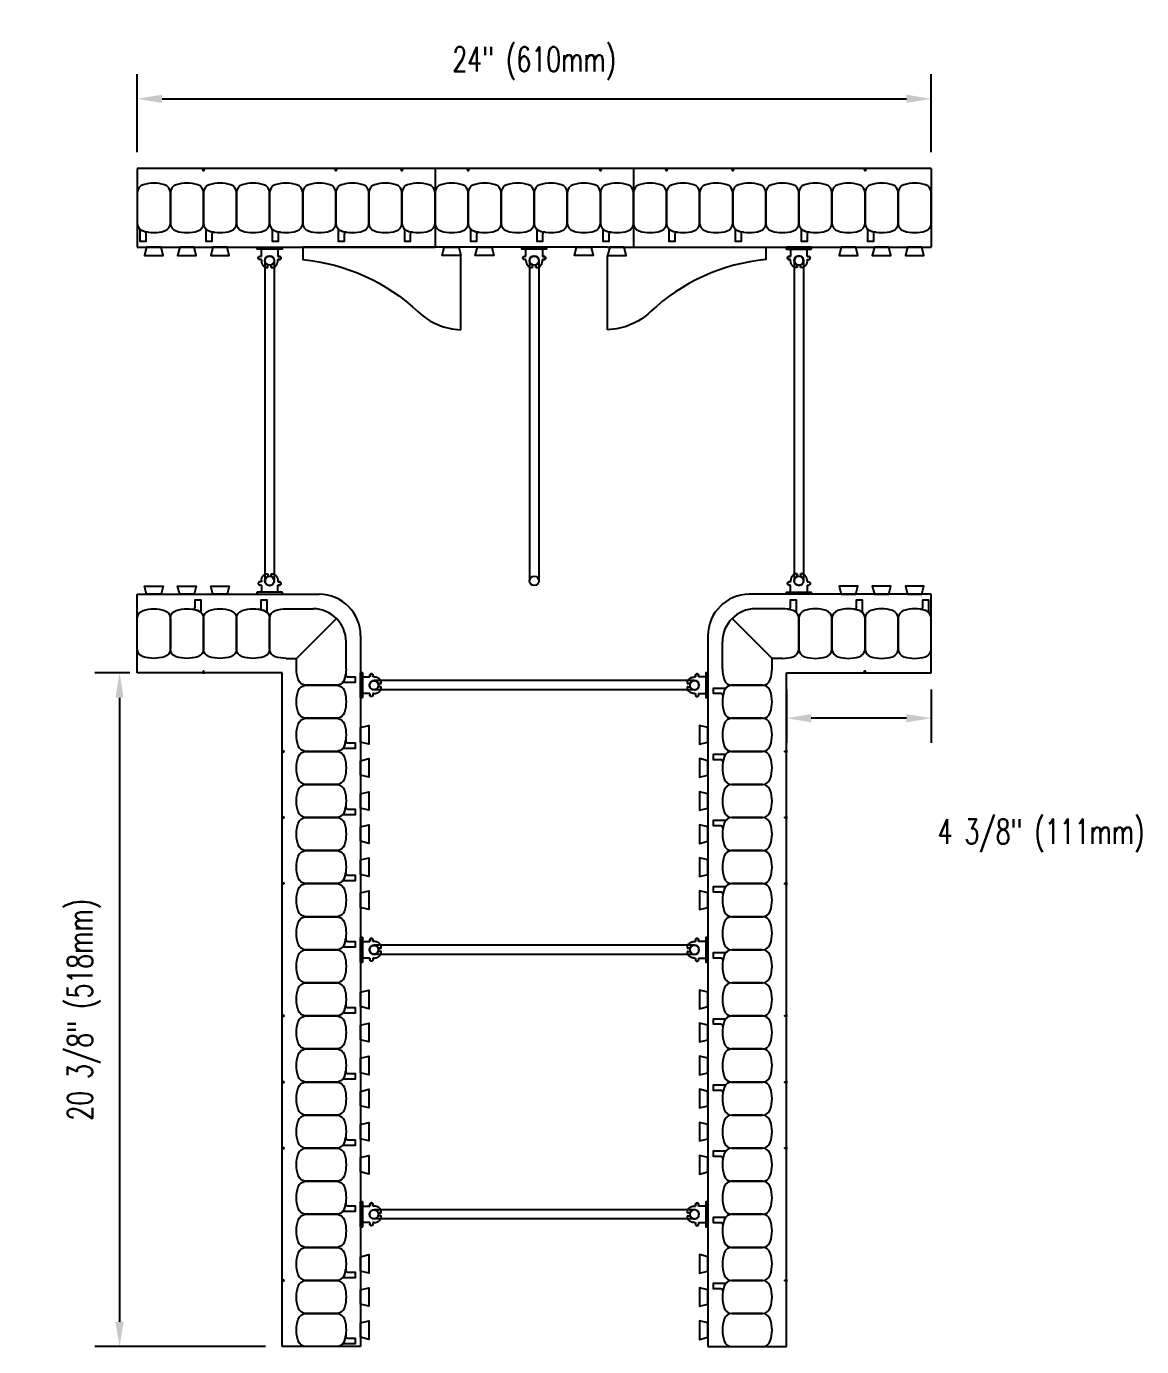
# Model space of a CAD drawing. Header units: inches. Extents: x 342.7 to 398.7, y 131.4 to 196.
# Drawn here: x 355.31 to 389.02, y 131.37 to 171.3 of the extents above; entities that cross this region are included whole.
import ezdxf

# ---------------------------------------------------------------- set-up
doc = ezdxf.new("R2010")
doc.units = ezdxf.units.IN
doc.header["$MEASUREMENT"] = 0
for name, color, linetype in [('line25', 2, 'Continuous'), ('LINE50', 5, 'Continuous'), ('LINE9', 9, 'Continuous'), ('TEXT', 4, 'Continuous')]:
    doc.layers.add(name, color=color, linetype=linetype)
doc.styles.add('DIM', font='romans.shx', dxfattribs={"width": 0.7})
doc.dimstyles.new('ext_8', dxfattribs={"dimscale": 8, "dimtxt": 0.09375, "dimasz": 0.09375, "dimexe": 0.09375, "dimexo": 0.0625, "dimgap": 0.0625, "dimtad": 1, "dimdec": 3, "dimzin": 3, "dimdsep": 46, "dimlunit": 4, "dimtxsty": 'DIM', "dimcen": 0.09, "dimdle": 0.09375, "dimclrt": 4, "dimadec": 0, "dimazin": 0, "dimtfac": 1, "dimtdec": 3, "dimtmove": 2, "dimatfit": 3, "dimfxl": 0, "dimfrac": 2, "dimtolj": 1, "dimtzin": 0, "dimarcsym": 0})

# ---------------------------------------------------------------- blocks, each defined once
blk = doc.blocks.new('*D29')
at = {"layer": 'Defpoints', "color": 0}
for p in [(382.658, 169.106), (358.658, 166.995), (382.658, 166.995)]:
    blk.add_point(p, dxfattribs=at)
at = {"layer": 'TEXT', "color": 0, "lineweight": -2}
for p, q in [((358.658, 167.495), (358.658, 169.856)), ((382.658, 167.495), (382.658, 169.856)), ((359.408, 169.106), (381.908, 169.106))]:
    blk.add_line(p, q, dxfattribs=at)
at = {"layer": 'TEXT', "color": 0}
for points in [[(359.408, 169.231), (359.408, 168.981), (358.658, 169.106)], [(381.908, 169.231), (381.908, 168.981), (382.658, 169.106)]]:
    blk.add_solid(points, dxfattribs=at)
at = {"layer": 'TEXT', "color": 4, "insert": (370.658, 170.177), "char_height": 0.75, "attachment_point": 5, "style": 'DIM'}
blk.add_mtext('\\A1;24" (610mm)', dxfattribs=at)
blk = doc.blocks.new('*D30')
at = {"layer": 'Defpoints', "color": 0}
for p in [(358.933, 151.745), (358.122, 131.37), (363.033, 131.37)]:
    blk.add_point(p, dxfattribs=at)
at = {"layer": 'TEXT', "color": 0, "lineweight": -2}
for p, q in [((358.433, 151.745), (357.372, 151.745)), ((358.122, 150.995), (358.122, 132.12)), ((362.533, 131.37), (357.372, 131.37))]:
    blk.add_line(p, q, dxfattribs=at)
at = {"layer": 'TEXT', "color": 0}
for points in [[(357.997, 150.995), (358.247, 150.995), (358.122, 151.745)], [(357.997, 132.12), (358.247, 132.12), (358.122, 131.37)]]:
    blk.add_solid(points, dxfattribs=at)
at = {"layer": 'TEXT', "color": 4, "insert": (357.051, 141.558), "char_height": 0.75, "attachment_point": 5, "rotation": 90, "style": 'DIM'}
blk.add_mtext('\\A1;20 3/8" (518mm)', dxfattribs=at)
blk = doc.blocks.new('*D31')
at = {"layer": 'Defpoints', "color": 0}
for p in [(378.283, 151.745), (382.658, 151.745), (378.283, 150.375)]:
    blk.add_point(p, dxfattribs=at)
at = {"layer": 'TEXT', "color": 0, "lineweight": -2}
for p, q in [((378.283, 151.245), (378.283, 149.625)), ((382.658, 151.245), (382.658, 149.625)), ((381.908, 150.375), (379.033, 150.375))]:
    blk.add_line(p, q, dxfattribs=at)
at = {"layer": 'TEXT', "color": 0}
for points in [[(379.033, 150.5), (379.033, 150.25), (378.283, 150.375)], [(381.908, 150.5), (381.908, 150.25), (382.658, 150.375)]]:
    blk.add_solid(points, dxfattribs=at)
at = {"layer": 'TEXT', "color": 4, "insert": (385.98, 146.821), "char_height": 0.75, "attachment_point": 5, "style": 'DIM'}
blk.add_mtext('\\A1;4 3/8" (111mm)', dxfattribs=at)
blk = doc.blocks.new('Connector')
blk.add_point((0.271, 0))
at = {"layer": 'LINE9'}
for p, q in [((0, 0.375), (0, -0.375)), ((0.062, -0.375), (0.062, 0.375)), ((0.281, 0.25), (0.062, 0.25))]:
    blk.add_line(p, q, dxfattribs=at)
for points, weights in [([(0.007, 0.375), (0.004, 0.375), (0, 0.375)], [1, 0.972587069138, 0.950305488115]), ([(0.327, 0.343), (0.308, 0.343), (0.281, 0.317), (0.281, 0.297)], [1, 0.85355339, 0.85355339, 1]), ([(0.328, 0.343), (0.327, 0.343), (0.327, 0.343)], [1, 0.70710678, 1]), ([(0.375, 0.297), (0.375, 0.317), (0.348, 0.343), (0.329, 0.343)], [1, 0.85355339, 0.85355339, 1]), ([(0.406, 0.25), (0.546, 0.25), (0.619, 0.131)], [0.958404415409, 0.794674173519, 0.864651571113]), ([(0.619, 0.052), (0.612, 0.049), (0.604, 0.049)], [0.83615024178, 0.892081430621, 1]), ([(0, -0.375), (0.004, -0.375), (0.007, -0.375)], [0.950305488115, 0.972587069138, 1]), ([(0.281, -0.297), (0.281, -0.317), (0.308, -0.343), (0.327, -0.343)], [1, 0.85355339, 0.85355339, 1]), ([(0.327, -0.343), (0.281, -0.343), (0.281, -0.297)], [1, 0.70710678, 1]), ([(0.329, -0.343), (0.348, -0.343), (0.375, -0.317), (0.375, -0.297)], [1, 0.85355339, 0.85355339, 1]), ([(0.375, -0.297), (0.375, -0.343), (0.329, -0.343)], [1, 0.70710678, 1]), ([(0.619, -0.131), (0.546, -0.25), (0.406, -0.25)], [0.864651574428, 0.794674169686, 0.958404415195]), ([(0.604, -0.049), (0.612, -0.049), (0.619, -0.052)], [1, 0.89208144177, 0.836150253337])]:
    blk.add_rational_spline(points, weights, degree=2, dxfattribs=at)
for points, degree in [([(0, 0.375), (0.002, 0.375), (0.005, 0.375), (0.007, 0.375)], 3), ([(0.007, 0.375), (0.021, 0.375), (0.051, 0.375), (0.062, 0.375), (0.062, 0.375)], 3), ([(0.281, 0.25), (0.281, 0.297)], 1), ([(0.327, 0.343), (0.327, 0.343), (0.328, 0.343), (0.328, 0.343)], 3), ([(0.328, 0.343), (0.329, 0.343), (0.329, 0.343), (0.329, 0.343)], 3), ([(0.375, 0.25), (0.375, 0.297)], 1), ([(0.406, 0.25), (0.375, 0.25)], 1), ([(0.406, 0.25), (0.406, 0.25)], 1), ([(0.406, 0.25), (0.406, 0.25)], 1), ([(0.406, 0.25), (0.406, 0.25)], 1), ([(0.406, 0.25), (0.406, 0.25)], 1), ([(0.406, 0.25), (0.406, 0.25)], 1), ([(0.406, 0.25), (0.406, 0.25)], 1), ([(0.406, 0.25), (0.406, 0.25)], 1), ([(0.406, 0.25), (0.406, 0.25)], 1), ([(0.406, 0.25), (0.406, 0.25)], 1), ([(0.406, 0.25), (0.406, 0.25)], 1), ([(0.406, 0.25), (0.406, 0.25)], 1), ([(0.406, 0.25), (0.406, 0.25)], 1), ([(0.406, 0.25), (0.406, 0.25)], 1), ([(0.406, 0.25), (0.406, 0.25)], 1), ([(0.406, 0.25), (0.406, 0.25)], 1), ([(0.406, 0.25), (0.406, 0.25)], 1), ([(0.406, 0.25), (0.406, 0.25)], 1), ([(0.406, 0.25), (0.406, 0.25)], 1), ([(0.406, 0.25), (0.406, 0.25)], 1), ([(0.406, 0.25), (0.406, 0.25)], 1), ([(0.406, 0.25), (0.406, 0.25)], 1), ([(0.406, 0.25), (0.406, 0.25)], 1), ([(0.406, 0.25), (0.406, 0.25)], 1), ([(0.406, 0.25), (0.406, 0.25)], 1), ([(0.604, 0.049), (0.532, 0.049)], 1), ([(0.532, 0.049), (0.532, 0.049)], 1), ([(0.532, 0.049), (0.532, 0.049)], 1), ([(0.532, 0.049), (0.532, 0.049)], 1), ([(0.532, 0.049), (0.532, 0.049)], 1), ([(0.532, 0.049), (0.532, 0.049)], 1), ([(0.532, 0.049), (0.532, 0.049)], 1), ([(0.532, 0.049), (0.532, 0.049)], 1), ([(0.532, 0.049), (0.532, 0.049)], 1), ([(0.532, 0.049), (0.532, 0.049)], 1), ([(0.532, 0.049), (0.532, 0.049)], 1), ([(0.604, 0.049), (0.609, 0.049), (0.614, 0.05), (0.619, 0.052)], 3), ([(0.604, 0.049), (0.604, 0.049)], 1), ([(0.604, 0.049), (0.604, 0.049)], 1), ([(0.604, 0.049), (0.604, 0.049)], 1), ([(0.604, 0.049), (0.604, 0.049)], 1), ([(0.619, 0.131), (0.619, 0.052)], 1), ([(0.619, 0.131), (0.619, 0.131)], 1), ([(0.619, 0.131), (0.619, 0.131)], 1), ([(0.619, 0.131), (0.619, 0.131)], 1), ([(0.619, 0.131), (0.619, 0.131)], 1), ([(0.007, -0.375), (0.005, -0.375), (0.002, -0.375), (0, -0.375)], 3), ([(0.062, -0.375), (0.062, -0.375), (0.051, -0.375), (0.021, -0.375), (0.007, -0.375)], 3), ([(0.062, -0.25), (0.281, -0.25)], 1), ([(0.281, -0.297), (0.281, -0.25)], 1), ([(0.281, -0.25), (0.281, -0.297)], 1), ([(0.328, -0.343), (0.328, -0.343), (0.327, -0.343), (0.327, -0.343)], 3), ([(0.329, -0.343), (0.329, -0.343), (0.329, -0.343), (0.328, -0.343)], 3), ([(0.375, -0.25), (0.375, -0.297)], 1), ([(0.375, -0.297), (0.375, -0.25)], 1), ([(0.406, -0.25), (0.375, -0.25)], 1), ([(0.406, -0.25), (0.406, -0.25)], 1), ([(0.406, -0.25), (0.406, -0.25)], 1), ([(0.406, -0.25), (0.406, -0.25)], 1), ([(0.406, -0.25), (0.406, -0.25)], 1), ([(0.406, -0.25), (0.406, -0.25)], 1), ([(0.406, -0.25), (0.406, -0.25)], 1), ([(0.406, -0.25), (0.406, -0.25)], 1), ([(0.406, -0.25), (0.406, -0.25)], 1), ([(0.406, -0.25), (0.406, -0.25)], 1), ([(0.406, -0.25), (0.406, -0.25)], 1), ([(0.406, -0.25), (0.406, -0.25)], 1), ([(0.532, -0.049), (0.604, -0.049)], 1), ([(0.604, -0.049), (0.58, -0.049), (0.556, -0.049), (0.532, -0.049)], 3), ([(0.532, -0.049), (0.532, -0.049)], 1), ([(0.532, -0.049), (0.532, -0.049)], 1), ([(0.532, -0.049), (0.532, -0.049)], 1), ([(0.532, -0.049), (0.532, -0.049)], 1), ([(0.619, -0.052), (0.614, -0.05), (0.609, -0.049), (0.604, -0.049)], 3), ([(0.604, -0.049), (0.604, -0.049)], 1), ([(0.604, -0.049), (0.604, -0.049)], 1), ([(0.604, -0.049), (0.604, -0.049)], 1), ([(0.604, -0.049), (0.604, -0.049)], 1), ([(0.604, -0.049), (0.604, -0.049)], 1), ([(0.604, -0.049), (0.604, -0.049)], 1), ([(0.604, -0.049), (0.604, -0.049)], 1), ([(0.604, -0.049), (0.604, -0.049)], 1), ([(0.619, -0.052), (0.619, -0.131)], 1), ([(0.619, -0.131), (0.619, -0.131)], 1), ([(0.619, -0.131), (0.619, -0.131)], 1), ([(0.619, -0.131), (0.619, -0.131)], 1), ([(0.619, -0.131), (0.619, -0.131)], 1)]:
    blk.add_open_spline(points, degree=degree, dxfattribs=at)
for points, weights, knots in [([(0.062, 0.375), (0.062, 0.375), (0.046, 0.375), (0.03, 0.375), (0.007, 0.375)], [0.868718858569, 0.861102746415, 1, 0.861102734288, 0.868718859898], [0, 0, 0, 0.5, 0.5, 1, 1, 1]), ([(0.532, 0.049), (0.472, 0.203), (0.333, 0.113), (0.157, 0), (0.333, -0.113), (0.472, -0.203), (0.532, -0.049)], [0.899508922286, 0.599718215298, 1, 0.54226024, 1, 0.599718224335, 0.899508908749], [0, 0, 0, 0.318112, 0.318112, 0.681888, 0.681888, 1, 1, 1]), ([(0.007, -0.375), (0.03, -0.375), (0.046, -0.375), (0.062, -0.375), (0.062, -0.375)], [0.868718859319, 0.861102739573, 1, 0.861102742958, 0.868718858948], [0, 0, 0, 0.5, 0.5, 1, 1, 1])]:
    blk.add_rational_spline(points, weights, degree=2, knots=knots, dxfattribs=at)
blk = doc.blocks.new('WEB_CENTRE_TOP_10')
for p, q in [((-0.141, 9.688), (-0.141, 0)), ((0.141, 9.688), (0.141, 0))]:
    blk.add_line(p, q)
for centre in [(0, 9.688), (0, 0)]:
    blk.add_circle(centre, 0.141)

msp = doc.modelspace()

# ---------------------------------------------------------------- linework, layer by layer
at = {"layer": 'line25'}
for p, q in [((358.6581, 164.6202), (367.6581, 164.6202)), ((372.8769, 164.6202), (368.4392, 164.6202)), ((373.6581, 164.6202), (382.6581, 164.6202)), ((368.4392, 162.1218), (368.4392, 164.3702)), ((372.8769, 162.1218), (372.8769, 164.3702)), ((358.6581, 154.1202), (364.1581, 154.1202)), ((382.6581, 154.1202), (377.1581, 154.1202)), ((365.4081, 152.8702), (365.4081, 131.3702)), ((375.9081, 152.8702), (375.9081, 131.3702))]:
    msp.add_line(p, q, dxfattribs=at)
for points in [[(358.9392, 164.6202), (358.8769, 164.3702), (359.4392, 164.3702), (359.3769, 164.6202)], [(359.9392, 164.6202), (359.8769, 164.3702), (360.4392, 164.3702), (360.3769, 164.6202)], [(360.9392, 164.6202), (360.8769, 164.3702), (361.4392, 164.3702), (361.3769, 164.6202)], [(368.3769, 164.6202), (368.4392, 164.3702), (367.8769, 164.3702), (367.9392, 164.6202)], [(369.3769, 164.6202), (369.4392, 164.3702), (368.8769, 164.3702), (368.9392, 164.6202)], [(372.3769, 164.6202), (372.4392, 164.3702), (371.8769, 164.3702), (371.9392, 164.6202)], [(372.9392, 164.6202), (372.8769, 164.3702), (373.4392, 164.3702), (373.3769, 164.6202)], [(379.9392, 164.6202), (379.8769, 164.3702), (380.4392, 164.3702), (380.3769, 164.6202)], [(380.9392, 164.6202), (380.8769, 164.3702), (381.4392, 164.3702), (381.3769, 164.6202)], [(381.9392, 164.6202), (381.8769, 164.3702), (382.4392, 164.3702), (382.3769, 164.6202)], [(358.9392, 154.1202), (358.8769, 154.3702), (359.4392, 154.3702), (359.3769, 154.1202)], [(359.9392, 154.1202), (359.8769, 154.3702), (360.4392, 154.3702), (360.3769, 154.1202)], [(360.9392, 154.1202), (360.8769, 154.3702), (361.4392, 154.3702), (361.3769, 154.1202)], [(380.3769, 154.1202), (380.4392, 154.3702), (379.8769, 154.3702), (379.9392, 154.1202)], [(381.3769, 154.1202), (381.4392, 154.3702), (380.8769, 154.3702), (380.9392, 154.1202)], [(382.3769, 154.1202), (382.4392, 154.3702), (381.8769, 154.3702), (381.9392, 154.1202)], [(365.4081, 150.089), (365.6581, 150.1514), (365.6581, 149.589), (365.4081, 149.6514)], [(375.9081, 150.089), (375.6581, 150.1514), (375.6581, 149.589), (375.9081, 149.6514)], [(365.4081, 149.089), (365.6581, 149.1514), (365.6581, 148.589), (365.4081, 148.6514)], [(375.9081, 149.089), (375.6581, 149.1514), (375.6581, 148.589), (375.9081, 148.6514)], [(365.4081, 148.089), (365.6581, 148.1514), (365.6581, 147.589), (365.4081, 147.6514)], [(375.9081, 148.089), (375.6581, 148.1514), (375.6581, 147.589), (375.9081, 147.6514)], [(365.4081, 147.089), (365.6581, 147.1514), (365.6581, 146.589), (365.4081, 146.6514)], [(375.9081, 147.089), (375.6581, 147.1514), (375.6581, 146.589), (375.9081, 146.6514)], [(365.4081, 146.089), (365.6581, 146.1514), (365.6581, 145.589), (365.4081, 145.6514)], [(375.9081, 146.089), (375.6581, 146.1514), (375.6581, 145.589), (375.9081, 145.6514)], [(365.4081, 145.089), (365.6581, 145.1514), (365.6581, 144.589), (365.4081, 144.6514)], [(375.9081, 145.089), (375.6581, 145.1514), (375.6581, 144.589), (375.9081, 144.6514)], [(365.4081, 142.089), (365.6581, 142.1514), (365.6581, 141.589), (365.4081, 141.6514)], [(375.9081, 142.089), (375.6581, 142.1514), (375.6581, 141.589), (375.9081, 141.6514)], [(365.4081, 141.089), (365.6581, 141.1514), (365.6581, 140.589), (365.4081, 140.6514)], [(375.9081, 141.089), (375.6581, 141.1514), (375.6581, 140.589), (375.9081, 140.6514)], [(365.4081, 140.089), (365.6581, 140.1514), (365.6581, 139.589), (365.4081, 139.6514)], [(375.9081, 140.089), (375.6581, 140.1514), (375.6581, 139.589), (375.9081, 139.6514)], [(365.4081, 139.089), (365.6581, 139.1514), (365.6581, 138.589), (365.4081, 138.6514)], [(375.9081, 139.089), (375.6581, 139.1514), (375.6581, 138.589), (375.9081, 138.6514)], [(365.4081, 138.089), (365.6581, 138.1514), (365.6581, 137.589), (365.4081, 137.6514)], [(375.9081, 138.089), (375.6581, 138.1514), (375.6581, 137.589), (375.9081, 137.6514)], [(365.4081, 137.089), (365.6581, 137.1514), (365.6581, 136.589), (365.4081, 136.6514)], [(375.9081, 137.089), (375.6581, 137.1514), (375.6581, 136.589), (375.9081, 136.6514)], [(365.4081, 134.089), (365.6581, 134.1514), (365.6581, 133.589), (365.4081, 133.6514)], [(375.9081, 134.089), (375.6581, 134.1514), (375.6581, 133.589), (375.9081, 133.6514)], [(365.4081, 133.089), (365.6581, 133.1514), (365.6581, 132.589), (365.4081, 132.6514)], [(375.9081, 133.089), (375.6581, 133.1514), (375.6581, 132.589), (375.9081, 132.6514)], [(365.4081, 132.089), (365.6581, 132.1514), (365.6581, 131.589), (365.4081, 131.6514)], [(375.9081, 132.089), (375.6581, 132.1514), (375.6581, 131.589), (375.9081, 131.6514)]]:
    msp.add_lwpolyline(points, close=True, dxfattribs=at)
for points in [[(368.4392, 164.6202), (363.6581, 164.6202), (363.6581, 164.2452, -0.1663746), (367.1489, 162.6638, 0.1806528), (368.4392, 162.1218, 0.1806528)], [(372.8769, 164.6202), (377.6581, 164.6202), (377.6581, 164.2452, 0.1663746), (374.1672, 162.6638, -0.1806528), (372.8769, 162.1218, -0.1806528)]]:
    msp.add_lwpolyline(points, format="xyb", dxfattribs=at)
for centre, start, end in [((364.1581, 152.8702), 0, 90), ((377.1581, 152.8702), 90, 180)]:
    msp.add_arc(centre, 1.25, start, end, dxfattribs=at)
at = {"layer": 'LINE50'}
for p, q in [((358.6581, 166.9952), (358.6581, 164.6202)), ((367.6581, 166.9952), (358.6581, 166.9952)), ((373.6581, 166.9952), (367.6581, 166.9952)), ((382.6581, 166.9952), (373.6581, 166.9952)), ((382.6581, 166.9952), (382.6581, 164.6202)), ((358.6581, 151.7452), (358.6581, 154.1202)), ((382.6581, 151.7452), (382.6581, 154.1202)), ((363.0331, 151.7452), (358.6581, 151.7452)), ((363.0331, 131.3702), (363.0331, 151.7452)), ((378.2831, 131.3702), (378.2831, 151.7452)), ((378.2831, 151.7452), (382.6581, 151.7452)), ((365.4081, 131.3702), (363.0331, 131.3702)), ((375.9081, 131.3702), (378.2831, 131.3702))]:
    msp.add_line(p, q, dxfattribs=at)
at = {"layer": 'LINE9'}
for p, q in [((367.6581, 166.9952), (367.6581, 164.6202)), ((373.6581, 166.9952), (373.6581, 164.6202)), ((363.1581, 153.6827), (363.9706, 153.6827)), ((363.4706, 152.1827), (364.6777, 153.3898)), ((377.8456, 152.1827), (376.6385, 153.3898)), ((378.1581, 153.6827), (377.3456, 153.6827)), ((364.9706, 151.8702), (364.9706, 152.6827)), ((376.3456, 151.8702), (376.3456, 152.6827)), ((363.1581, 152.1827), (363.4706, 152.1827)), ((363.4706, 151.8702), (363.4706, 152.1827)), ((377.8456, 151.8702), (377.8456, 152.1827)), ((378.1581, 152.1827), (377.8456, 152.1827))]:
    msp.add_line(p, q, dxfattribs=at)
for points in [[(360.6893, 166.9952), (360.6581, 166.9307), (360.6268, 166.9952)], [(360.6893, 166.9952), (360.6581, 166.9307), (360.6268, 166.9952)], [(364.6893, 166.9952), (364.6581, 166.9307), (364.6268, 166.9952)], [(364.6893, 166.9952), (364.6581, 166.9307), (364.6268, 166.9952)], [(366.6893, 166.9952), (366.6581, 166.9307), (366.6268, 166.9952)], [(368.6893, 166.9952), (368.6581, 166.9307), (368.6268, 166.9952)], [(372.6893, 166.9952), (372.6581, 166.9307), (372.6268, 166.9952)], [(374.6893, 166.9952), (374.6581, 166.9307), (374.6268, 166.9952)], [(374.6893, 166.9952), (374.6581, 166.9307), (374.6268, 166.9952)], [(376.6893, 166.9952), (376.6581, 166.9307), (376.6268, 166.9952)], [(376.6893, 166.9952), (376.6581, 166.9307), (376.6268, 166.9952)], [(380.6893, 166.9952), (380.6581, 166.9307), (380.6268, 166.9952)], [(380.6893, 166.9952), (380.6581, 166.9307), (380.6268, 166.9952)], [(380.6893, 166.9952), (380.6581, 166.9307), (380.6268, 166.9952)], [(360.6893, 151.7452), (360.6581, 151.8097), (360.6268, 151.7452)], [(380.6218, 151.7452), (380.653, 151.8097), (380.6843, 151.7452)], [(363.0331, 149.339), (363.0975, 149.3702), (363.0331, 149.4015)], [(378.2831, 149.339), (378.2186, 149.3702), (378.2831, 149.4015)], [(363.0331, 147.339), (363.0975, 147.3702), (363.0331, 147.4015)], [(378.2831, 147.339), (378.2186, 147.3702), (378.2831, 147.4015)], [(363.0331, 145.339), (363.0975, 145.3702), (363.0331, 145.4015)], [(378.2831, 145.339), (378.2186, 145.3702), (378.2831, 145.4015)], [(363.0331, 141.339), (363.0975, 141.3702), (363.0331, 141.4015)], [(378.2831, 141.339), (378.2186, 141.3702), (378.2831, 141.4015)], [(363.0331, 139.339), (363.0975, 139.3702), (363.0331, 139.4015)], [(378.2831, 139.339), (378.2186, 139.3702), (378.2831, 139.4015)], [(363.0331, 137.339), (363.0975, 137.3702), (363.0331, 137.4015)], [(378.2831, 137.339), (378.2186, 137.3702), (378.2831, 137.4015)], [(363.0331, 133.339), (363.0975, 133.3702), (363.0331, 133.4015)], [(378.2831, 133.339), (378.2186, 133.3702), (378.2831, 133.4015)]]:
    msp.add_lwpolyline(points, close=True, dxfattribs=at)
for points in [[(358.8311, 165.1092, 0.1576708), (359.485, 165.1092, 0.3253046), (359.6581, 165.3471), (359.6581, 166.2683, 0.3253046), (359.485, 166.5061, 0.1576708), (358.8311, 166.5061, 0.3253046), (358.6581, 166.2683), (358.6581, 165.3471, 0.3253046)], [(359.8311, 165.1092, 0.1576708), (360.485, 165.1092, 0.3253046), (360.6581, 165.3471), (360.6581, 166.2683, 0.3253046), (360.485, 166.5061, 0.1576708), (359.8311, 166.5061, 0.3253046), (359.6581, 166.2683), (359.6581, 165.3471, 0.3253046)], [(360.8311, 165.1092, 0.1576708), (361.485, 165.1092, 0.3253046), (361.6581, 165.3471), (361.6581, 166.2683, 0.3253046), (361.485, 166.5061, 0.1576708), (360.8311, 166.5061, 0.3253046), (360.6581, 166.2683), (360.6581, 165.3471, 0.3253046)], [(361.8311, 165.1092, 0.1576708), (362.485, 165.1092, 0.3253046), (362.6581, 165.3471), (362.6581, 166.2683, 0.3253046), (362.485, 166.5061, 0.1576708), (361.8311, 166.5061, 0.3253046), (361.6581, 166.2683), (361.6581, 165.3471, 0.3253046)], [(362.8311, 165.1092, 0.1576708), (363.485, 165.1092, 0.3253046), (363.6581, 165.3471), (363.6581, 166.2683, 0.3253046), (363.485, 166.5061, 0.1576708), (362.8311, 166.5061, 0.3253046), (362.6581, 166.2683), (362.6581, 165.3471, 0.3253046)], [(363.8311, 165.1092, 0.1576708), (364.485, 165.1092, 0.3253046), (364.6581, 165.3471), (364.6581, 166.2683, 0.3253046), (364.485, 166.5061, 0.1576708), (363.8311, 166.5061, 0.3253046), (363.6581, 166.2683), (363.6581, 165.3471, 0.3253046)], [(364.8311, 165.1092, 0.1576708), (365.485, 165.1092, 0.3253046), (365.6581, 165.3471), (365.6581, 166.2683, 0.3253046), (365.485, 166.5061, 0.1576708), (364.8311, 166.5061, 0.3253046), (364.6581, 166.2683), (364.6581, 165.3471, 0.3253046)], [(365.8311, 165.1092, 0.1576708), (366.485, 165.1092, 0.3253046), (366.6581, 165.3471), (366.6581, 166.2683, 0.3253046), (366.485, 166.5061, 0.1576708), (365.8311, 166.5061, 0.3253046), (365.6581, 166.2683), (365.6581, 165.3471, 0.3253046)], [(366.8311, 165.1092, 0.1576708), (367.485, 165.1092, 0.3253046), (367.6581, 165.3471), (367.6581, 166.2683, 0.3253046), (367.485, 166.5061, 0.1576708), (366.8311, 166.5061, 0.3253046), (366.6581, 166.2683), (366.6581, 165.3471, 0.3253046)], [(367.8311, 165.1092, 0.1576708), (368.485, 165.1092, 0.3253046), (368.6581, 165.3471), (368.6581, 166.2683, 0.3253046), (368.485, 166.5061, 0.1576708), (367.8311, 166.5061, 0.3253046), (367.6581, 166.2683), (367.6581, 165.3471, 0.3253046)], [(368.8311, 165.1092, 0.1576708), (369.485, 165.1092, 0.3253046), (369.6581, 165.3471), (369.6581, 166.2683, 0.3253046), (369.485, 166.5061, 0.1576708), (368.8311, 166.5061, 0.3253046), (368.6581, 166.2683), (368.6581, 165.3471, 0.3253046)], [(369.8311, 165.1092, 0.1576708), (370.485, 165.1092, 0.3253046), (370.6581, 165.3471), (370.6581, 166.2683, 0.3253046), (370.485, 166.5061, 0.1576708), (369.8311, 166.5061, 0.3253046), (369.6581, 166.2683), (369.6581, 165.3471, 0.3253046)], [(370.8311, 165.1092, 0.1576708), (371.485, 165.1092, 0.3253046), (371.6581, 165.3471), (371.6581, 166.2683, 0.3253046), (371.485, 166.5061, 0.1576708), (370.8311, 166.5061, 0.3253046), (370.6581, 166.2683), (370.6581, 165.3471, 0.3253046)], [(371.8311, 165.1092, 0.1576708), (372.485, 165.1092, 0.3253046), (372.6581, 165.3471), (372.6581, 166.2683, 0.3253046), (372.485, 166.5061, 0.1576708), (371.8311, 166.5061, 0.3253046), (371.6581, 166.2683), (371.6581, 165.3471, 0.3253046)], [(372.8311, 165.1092, 0.1576708), (373.485, 165.1092, 0.3253046), (373.6581, 165.3471), (373.6581, 166.2683, 0.3253046), (373.485, 166.5061, 0.1576708), (372.8311, 166.5061, 0.3253046), (372.6581, 166.2683), (372.6581, 165.3471, 0.3253046)], [(373.8311, 165.1092, 0.1576708), (374.485, 165.1092, 0.3253046), (374.6581, 165.3471), (374.6581, 166.2683, 0.3253046), (374.485, 166.5061, 0.1576708), (373.8311, 166.5061, 0.3253046), (373.6581, 166.2683), (373.6581, 165.3471, 0.3253046)], [(374.8311, 165.1092, 0.1576708), (375.485, 165.1092, 0.3253046), (375.6581, 165.3471), (375.6581, 166.2683, 0.3253046), (375.485, 166.5061, 0.1576708), (374.8311, 166.5061, 0.3253046), (374.6581, 166.2683), (374.6581, 165.3471, 0.3253046)], [(375.8311, 165.1092, 0.1576708), (376.485, 165.1092, 0.3253046), (376.6581, 165.3471), (376.6581, 166.2683, 0.3253046), (376.485, 166.5061, 0.1576708), (375.8311, 166.5061, 0.3253046), (375.6581, 166.2683), (375.6581, 165.3471, 0.3253046)], [(376.8311, 165.1092, 0.1576708), (377.485, 165.1092, 0.3253046), (377.6581, 165.3471), (377.6581, 166.2683, 0.3253046), (377.485, 166.5061, 0.1576708), (376.8311, 166.5061, 0.3253046), (376.6581, 166.2683), (376.6581, 165.3471, 0.3253046)], [(377.8311, 165.1092, 0.1576708), (378.485, 165.1092, 0.3253046), (378.6581, 165.3471), (378.6581, 166.2683, 0.3253046), (378.485, 166.5061, 0.1576708), (377.8311, 166.5061, 0.3253046), (377.6581, 166.2683), (377.6581, 165.3471, 0.3253046)], [(378.8311, 165.1092, 0.1576708), (379.485, 165.1092, 0.3253046), (379.6581, 165.3471), (379.6581, 166.2683, 0.3253046), (379.485, 166.5061, 0.1576708), (378.8311, 166.5061, 0.3253046), (378.6581, 166.2683), (378.6581, 165.3471, 0.3253046)], [(379.8311, 165.1092, 0.1576708), (380.485, 165.1092, 0.3253046), (380.6581, 165.3471), (380.6581, 166.2683, 0.3253046), (380.485, 166.5061, 0.1576708), (379.8311, 166.5061, 0.3253046), (379.6581, 166.2683), (379.6581, 165.3471, 0.3253046)], [(380.8311, 165.1092, 0.1576708), (381.485, 165.1092, 0.3253046), (381.6581, 165.3471), (381.6581, 166.2683, 0.3253046), (381.485, 166.5061, 0.1576708), (380.8311, 166.5061, 0.3253046), (380.6581, 166.2683), (380.6581, 165.3471, 0.3253046)], [(381.8311, 165.1092, 0.1576708), (382.485, 165.1092, 0.3253046), (382.6581, 165.3471), (382.6581, 166.2683, 0.3253046), (382.485, 166.5061, 0.1576708), (381.8311, 166.5061, 0.3253046), (381.6581, 166.2683), (381.6581, 165.3471, 0.3253046)], [(358.8311, 165.1092, 0.0372667), (358.9848, 165.0719, 0.4630356), (358.9121, 165.0102), (358.9121, 164.7886), (358.7413, 164.7886), (358.7413, 165.1347, 0.1890024), (358.7247, 165.1772, 0.1284074)], [(360.8311, 165.1092, 0.0372667), (360.9848, 165.0719, 0.4630356), (360.9121, 165.0102), (360.9121, 164.7886), (360.7413, 164.7886), (360.7413, 165.1347, 0.1890024), (360.7247, 165.1772, 0.1284074)], [(362.8311, 165.1092, 0.0372667), (362.9848, 165.0719, 0.4630356), (362.9121, 165.0102), (362.9121, 164.7886), (362.7413, 164.7886), (362.7413, 165.1347, 0.1890024), (362.7247, 165.1772, 0.1284074)], [(364.8311, 165.1092, 0.0372667), (364.9848, 165.0719, 0.4630356), (364.9121, 165.0102), (364.9121, 164.7886), (364.7413, 164.7886), (364.7413, 165.1347, 0.1890024), (364.7247, 165.1772, 0.1284074)], [(366.8311, 165.1092, 0.0372667), (366.9848, 165.0719, 0.4630356), (366.9121, 165.0102), (366.9121, 164.7886), (366.7413, 164.7886), (366.7413, 165.1347, 0.1890024), (366.7247, 165.1772, 0.1284074)], [(368.8311, 165.1092, 0.0372667), (368.9848, 165.0719, 0.4630356), (368.9121, 165.0102), (368.9121, 164.7886), (368.7413, 164.7886), (368.7413, 165.1347, 0.1890024), (368.7247, 165.1772, 0.1284074)], [(370.8311, 165.1092, 0.0372667), (370.9848, 165.0719, 0.4630356), (370.9121, 165.0102), (370.9121, 164.7886), (370.7413, 164.7886), (370.7413, 165.1347, 0.1890024), (370.7247, 165.1772, 0.1284074)], [(372.8311, 165.1092, 0.0372667), (372.9848, 165.0719, 0.4630356), (372.9121, 165.0102), (372.9121, 164.7886), (372.7413, 164.7886), (372.7413, 165.1347, 0.1890024), (372.7247, 165.1772, 0.1284074)], [(374.8311, 165.1092, 0.0372667), (374.9848, 165.0719, 0.4630356), (374.9121, 165.0102), (374.9121, 164.7886), (374.7413, 164.7886), (374.7413, 165.1347, 0.1890024), (374.7247, 165.1772, 0.1284074)], [(376.8311, 165.1092, 0.0372667), (376.9848, 165.0719, 0.4630356), (376.9121, 165.0102), (376.9121, 164.7886), (376.7413, 164.7886), (376.7413, 165.1347, 0.1890024), (376.7247, 165.1772, 0.1284074)], [(378.8311, 165.1092, 0.0372667), (378.9848, 165.0719, 0.4630356), (378.9121, 165.0102), (378.9121, 164.7886), (378.7413, 164.7886), (378.7413, 165.1347, 0.1890024), (378.7247, 165.1772, 0.1284074)], [(380.8311, 165.1092, 0.0372667), (380.9848, 165.0719, 0.4630356), (380.9121, 165.0102), (380.9121, 164.7886), (380.7413, 164.7886), (380.7413, 165.1347, 0.1890024), (380.7247, 165.1772, 0.1284074)], [(360.485, 153.6312, 0.0372667), (360.3313, 153.6685, 0.4630356), (360.404, 153.7302), (360.404, 153.9517), (360.5748, 153.9517), (360.5748, 153.6057, 0.1890024), (360.5915, 153.5632, 0.1284074)], [(362.485, 153.6312, 0.0372667), (362.3313, 153.6685, 0.4630356), (362.404, 153.7302), (362.404, 153.9517), (362.5748, 153.9517), (362.5748, 153.6057, 0.1890024), (362.5915, 153.5632, 0.1284074)], [(378.485, 153.6312, 0.0372667), (378.3313, 153.6685, 0.4630356), (378.404, 153.7302), (378.404, 153.9517), (378.5748, 153.9517), (378.5748, 153.6057, 0.1890024), (378.5915, 153.5632, 0.1284074)], [(380.485, 153.6312, 0.0372667), (380.3313, 153.6685, 0.4630356), (380.404, 153.7302), (380.404, 153.9517), (380.5748, 153.9517), (380.5748, 153.6057, 0.1890024), (380.5915, 153.5632, 0.1284074)], [(382.485, 153.6312, 0.0372667), (382.3313, 153.6685, 0.4630356), (382.404, 153.7302), (382.404, 153.9517), (382.5748, 153.9517), (382.5748, 153.6057, 0.1890024), (382.5915, 153.5632, 0.1284074)], [(358.8311, 153.6312, -0.1576708), (359.485, 153.6312, -0.3253046), (359.6581, 153.3933), (359.6581, 152.4721, -0.3253046), (359.485, 152.2342, -0.1576708), (358.8311, 152.2342, -0.3253046), (358.6581, 152.4721), (358.6581, 153.3933, -0.3253046)], [(359.8311, 153.6312, -0.1576708), (360.485, 153.6312, -0.3253046), (360.6581, 153.3933), (360.6581, 152.4721, -0.3253046), (360.485, 152.2342, -0.1576708), (359.8311, 152.2342, -0.3253046), (359.6581, 152.4721), (359.6581, 153.3933, -0.3253046)], [(360.8311, 153.6312, -0.1576708), (361.485, 153.6312, -0.3253046), (361.6581, 153.3933), (361.6581, 152.4721, -0.3253046), (361.485, 152.2342, -0.1576708), (360.8311, 152.2342, -0.3253046), (360.6581, 152.4721), (360.6581, 153.3933, -0.3253046)], [(361.8311, 153.6312, -0.1576708), (362.485, 153.6312, -0.3253046), (362.6581, 153.3933), (362.6581, 152.4721, -0.3253046), (362.485, 152.2342, -0.1576708), (361.8311, 152.2342, -0.3253046), (361.6581, 152.4721), (361.6581, 153.3933, -0.3253046)], [(379.485, 153.6312, 0.1576708), (378.8311, 153.6312, 0.3253046), (378.6581, 153.3933), (378.6581, 152.4721, 0.3253046), (378.8311, 152.2342, 0.1576708), (379.485, 152.2342, 0.3253046), (379.6581, 152.4721), (379.6581, 153.3933, 0.3253046)], [(380.485, 153.6312, 0.1576708), (379.8311, 153.6312, 0.3253046), (379.6581, 153.3933), (379.6581, 152.4721, 0.3253046), (379.8311, 152.2342, 0.1576708), (380.485, 152.2342, 0.3253046), (380.6581, 152.4721), (380.6581, 153.3933, 0.3253046)], [(381.485, 153.6312, 0.1576708), (380.8311, 153.6312, 0.3253046), (380.6581, 153.3933), (380.6581, 152.4721, 0.3253046), (380.8311, 152.2342, 0.1576708), (381.485, 152.2342, 0.3253046), (381.6581, 152.4721), (381.6581, 153.3933, 0.3253046)], [(382.485, 153.6312, 0.1576708), (381.8311, 153.6312, 0.3253046), (381.6581, 153.3933), (381.6581, 152.4721, 0.3253046), (381.8311, 152.2342, 0.1576708), (382.485, 152.2342, 0.3253046), (382.6581, 152.4721), (382.6581, 153.3933, 0.3253046)], [(364.919, 151.1971, -0.1576708), (364.919, 150.5433, -0.3253046), (364.6811, 150.3702), (363.76, 150.3702, -0.3253046), (363.5221, 150.5433, -0.1576708), (363.5221, 151.1971, -0.3253046), (363.76, 151.3702), (364.6811, 151.3702, -0.3253046)], [(364.919, 151.5433, 0.0372667), (364.9563, 151.697, 0.4630356), (365.018, 151.6243), (365.2396, 151.6243), (365.2396, 151.4535), (364.8935, 151.4535, 0.1890024), (364.851, 151.4368, 0.1284074)], [(376.3971, 151.1971, 0.1576708), (376.3971, 150.5433, 0.3253046), (376.635, 150.3702), (377.5561, 150.3702, 0.3253046), (377.794, 150.5433, 0.1576708), (377.794, 151.1971, 0.3253046), (377.5561, 151.3702), (376.635, 151.3702, 0.3253046)], [(376.3971, 151.1971, 0.0372667), (376.3598, 151.0434, 0.4630356), (376.2981, 151.1161), (376.0765, 151.1161), (376.0765, 151.287), (376.4226, 151.287, 0.1890024), (376.4651, 151.3036, 0.1284074)], [(364.919, 150.1971, -0.1576708), (364.919, 149.5433, -0.3253046), (364.6811, 149.3702), (363.76, 149.3702, -0.3253046), (363.5221, 149.5433, -0.1576708), (363.5221, 150.1971, -0.3253046), (363.76, 150.3702), (364.6811, 150.3702, -0.3253046)], [(376.3971, 150.1971, 0.1576708), (376.3971, 149.5433, 0.3253046), (376.635, 149.3702), (377.5561, 149.3702, 0.3253046), (377.794, 149.5433, 0.1576708), (377.794, 150.1971, 0.3253046), (377.5561, 150.3702), (376.635, 150.3702, 0.3253046)], [(364.919, 149.1971, -0.1576708), (364.919, 148.5433, -0.3253046), (364.6811, 148.3702), (363.76, 148.3702, -0.3253046), (363.5221, 148.5433, -0.1576708), (363.5221, 149.1971, -0.3253046), (363.76, 149.3702), (364.6811, 149.3702, -0.3253046)], [(364.919, 149.5433, 0.0372667), (364.9563, 149.697, 0.4630356), (365.018, 149.6243), (365.2396, 149.6243), (365.2396, 149.4535), (364.8935, 149.4535, 0.1890024), (364.851, 149.4368, 0.1284074)], [(376.3971, 149.1971, 0.1576708), (376.3971, 148.5433, 0.3253046), (376.635, 148.3702), (377.5561, 148.3702, 0.3253046), (377.794, 148.5433, 0.1576708), (377.794, 149.1971, 0.3253046), (377.5561, 149.3702), (376.635, 149.3702, 0.3253046)], [(376.3971, 149.1971, 0.0372667), (376.3598, 149.0434, 0.4630356), (376.2981, 149.1161), (376.0765, 149.1161), (376.0765, 149.287), (376.4226, 149.287, 0.1890024), (376.4651, 149.3036, 0.1284074)], [(364.919, 148.1971, -0.1576708), (364.919, 147.5433, -0.3253046), (364.6811, 147.3702), (363.76, 147.3702, -0.3253046), (363.5221, 147.5433, -0.1576708), (363.5221, 148.1971, -0.3253046), (363.76, 148.3702), (364.6811, 148.3702, -0.3253046)], [(376.3971, 148.1971, 0.1576708), (376.3971, 147.5433, 0.3253046), (376.635, 147.3702), (377.5561, 147.3702, 0.3253046), (377.794, 147.5433, 0.1576708), (377.794, 148.1971, 0.3253046), (377.5561, 148.3702), (376.635, 148.3702, 0.3253046)], [(364.919, 147.1971, -0.1576708), (364.919, 146.5433, -0.3253046), (364.6811, 146.3702), (363.76, 146.3702, -0.3253046), (363.5221, 146.5433, -0.1576708), (363.5221, 147.1971, -0.3253046), (363.76, 147.3702), (364.6811, 147.3702, -0.3253046)], [(364.919, 147.5433, 0.0372667), (364.9563, 147.697, 0.4630356), (365.018, 147.6243), (365.2396, 147.6243), (365.2396, 147.4535), (364.8935, 147.4535, 0.1890024), (364.851, 147.4368, 0.1284074)], [(376.3971, 147.1971, 0.1576708), (376.3971, 146.5433, 0.3253046), (376.635, 146.3702), (377.5561, 146.3702, 0.3253046), (377.794, 146.5433, 0.1576708), (377.794, 147.1971, 0.3253046), (377.5561, 147.3702), (376.635, 147.3702, 0.3253046)], [(376.3971, 147.1971, 0.0372667), (376.3598, 147.0434, 0.4630356), (376.2981, 147.1161), (376.0765, 147.1161), (376.0765, 147.287), (376.4226, 147.287, 0.1890024), (376.4651, 147.3036, 0.1284074)], [(364.919, 146.1971, -0.1576708), (364.919, 145.5433, -0.3253046), (364.6811, 145.3702), (363.76, 145.3702, -0.3253046), (363.5221, 145.5433, -0.1576708), (363.5221, 146.1971, -0.3253046), (363.76, 146.3702), (364.6811, 146.3702, -0.3253046)], [(376.3971, 146.1971, 0.1576708), (376.3971, 145.5433, 0.3253046), (376.635, 145.3702), (377.5561, 145.3702, 0.3253046), (377.794, 145.5433, 0.1576708), (377.794, 146.1971, 0.3253046), (377.5561, 146.3702), (376.635, 146.3702, 0.3253046)], [(364.919, 145.1971, -0.1576708), (364.919, 144.5433, -0.3253046), (364.6811, 144.3702), (363.76, 144.3702, -0.3253046), (363.5221, 144.5433, -0.1576708), (363.5221, 145.1971, -0.3253046), (363.76, 145.3702), (364.6811, 145.3702, -0.3253046)], [(364.919, 145.5433, 0.0372667), (364.9563, 145.697, 0.4630356), (365.018, 145.6243), (365.2396, 145.6243), (365.2396, 145.4535), (364.8935, 145.4535, 0.1890024), (364.851, 145.4368, 0.1284074)], [(376.3971, 145.1971, 0.1576708), (376.3971, 144.5433, 0.3253046), (376.635, 144.3702), (377.5561, 144.3702, 0.3253046), (377.794, 144.5433, 0.1576708), (377.794, 145.1971, 0.3253046), (377.5561, 145.3702), (376.635, 145.3702, 0.3253046)], [(376.3971, 145.1971, 0.0372667), (376.3598, 145.0434, 0.4630356), (376.2981, 145.1161), (376.0765, 145.1161), (376.0765, 145.287), (376.4226, 145.287, 0.1890024), (376.4651, 145.3036, 0.1284074)], [(364.919, 144.1971, -0.1576708), (364.919, 143.5433, -0.3253046), (364.6811, 143.3702), (363.76, 143.3702, -0.3253046), (363.5221, 143.5433, -0.1576708), (363.5221, 144.1971, -0.3253046), (363.76, 144.3702), (364.6811, 144.3702, -0.3253046)], [(376.3971, 144.1971, 0.1576708), (376.3971, 143.5433, 0.3253046), (376.635, 143.3702), (377.5561, 143.3702, 0.3253046), (377.794, 143.5433, 0.1576708), (377.794, 144.1971, 0.3253046), (377.5561, 144.3702), (376.635, 144.3702, 0.3253046)], [(364.919, 143.1971, -0.1576708), (364.919, 142.5433, -0.3253046), (364.6811, 142.3702), (363.76, 142.3702, -0.3253046), (363.5221, 142.5433, -0.1576708), (363.5221, 143.1971, -0.3253046), (363.76, 143.3702), (364.6811, 143.3702, -0.3253046)], [(364.919, 143.5433, 0.0372667), (364.9563, 143.697, 0.4630356), (365.018, 143.6243), (365.2396, 143.6243), (365.2396, 143.4535), (364.8935, 143.4535, 0.1890024), (364.851, 143.4368, 0.1284074)], [(376.3971, 143.1971, 0.1576708), (376.3971, 142.5433, 0.3253046), (376.635, 142.3702), (377.5561, 142.3702, 0.3253046), (377.794, 142.5433, 0.1576708), (377.794, 143.1971, 0.3253046), (377.5561, 143.3702), (376.635, 143.3702, 0.3253046)], [(376.3971, 143.1971, 0.0372667), (376.3598, 143.0434, 0.4630356), (376.2981, 143.1161), (376.0765, 143.1161), (376.0765, 143.287), (376.4226, 143.287, 0.1890024), (376.4651, 143.3036, 0.1284074)], [(364.919, 142.1971, -0.1576708), (364.919, 141.5433, -0.3253046), (364.6811, 141.3702), (363.76, 141.3702, -0.3253046), (363.5221, 141.5433, -0.1576708), (363.5221, 142.1971, -0.3253046), (363.76, 142.3702), (364.6811, 142.3702, -0.3253046)], [(376.3971, 142.1971, 0.1576708), (376.3971, 141.5433, 0.3253046), (376.635, 141.3702), (377.5561, 141.3702, 0.3253046), (377.794, 141.5433, 0.1576708), (377.794, 142.1971, 0.3253046), (377.5561, 142.3702), (376.635, 142.3702, 0.3253046)], [(364.919, 141.1971, -0.1576708), (364.919, 140.5433, -0.3253046), (364.6811, 140.3702), (363.76, 140.3702, -0.3253046), (363.5221, 140.5433, -0.1576708), (363.5221, 141.1971, -0.3253046), (363.76, 141.3702), (364.6811, 141.3702, -0.3253046)], [(364.919, 141.5433, 0.0372667), (364.9563, 141.697, 0.4630356), (365.018, 141.6243), (365.2396, 141.6243), (365.2396, 141.4535), (364.8935, 141.4535, 0.1890024), (364.851, 141.4368, 0.1284074)], [(376.3971, 141.1971, 0.1576708), (376.3971, 140.5433, 0.3253046), (376.635, 140.3702), (377.5561, 140.3702, 0.3253046), (377.794, 140.5433, 0.1576708), (377.794, 141.1971, 0.3253046), (377.5561, 141.3702), (376.635, 141.3702, 0.3253046)], [(376.3971, 141.1971, 0.0372667), (376.3598, 141.0434, 0.4630356), (376.2981, 141.1161), (376.0765, 141.1161), (376.0765, 141.287), (376.4226, 141.287, 0.1890024), (376.4651, 141.3036, 0.1284074)], [(364.919, 140.1971, -0.1576708), (364.919, 139.5433, -0.3253046), (364.6811, 139.3702), (363.76, 139.3702, -0.3253046), (363.5221, 139.5433, -0.1576708), (363.5221, 140.1971, -0.3253046), (363.76, 140.3702), (364.6811, 140.3702, -0.3253046)], [(376.3971, 140.1971, 0.1576708), (376.3971, 139.5433, 0.3253046), (376.635, 139.3702), (377.5561, 139.3702, 0.3253046), (377.794, 139.5433, 0.1576708), (377.794, 140.1971, 0.3253046), (377.5561, 140.3702), (376.635, 140.3702, 0.3253046)], [(364.919, 139.1971, -0.1576708), (364.919, 138.5433, -0.3253046), (364.6811, 138.3702), (363.76, 138.3702, -0.3253046), (363.5221, 138.5433, -0.1576708), (363.5221, 139.1971, -0.3253046), (363.76, 139.3702), (364.6811, 139.3702, -0.3253046)], [(364.919, 139.5433, 0.0372667), (364.9563, 139.697, 0.4630356), (365.018, 139.6243), (365.2396, 139.6243), (365.2396, 139.4535), (364.8935, 139.4535, 0.1890024), (364.851, 139.4368, 0.1284074)], [(376.3971, 139.1971, 0.1576708), (376.3971, 138.5433, 0.3253046), (376.635, 138.3702), (377.5561, 138.3702, 0.3253046), (377.794, 138.5433, 0.1576708), (377.794, 139.1971, 0.3253046), (377.5561, 139.3702), (376.635, 139.3702, 0.3253046)], [(376.3971, 139.1971, 0.0372667), (376.3598, 139.0434, 0.4630356), (376.2981, 139.1161), (376.0765, 139.1161), (376.0765, 139.287), (376.4226, 139.287, 0.1890024), (376.4651, 139.3036, 0.1284074)], [(364.919, 138.1971, -0.1576708), (364.919, 137.5433, -0.3253046), (364.6811, 137.3702), (363.76, 137.3702, -0.3253046), (363.5221, 137.5433, -0.1576708), (363.5221, 138.1971, -0.3253046), (363.76, 138.3702), (364.6811, 138.3702, -0.3253046)], [(376.3971, 138.1971, 0.1576708), (376.3971, 137.5433, 0.3253046), (376.635, 137.3702), (377.5561, 137.3702, 0.3253046), (377.794, 137.5433, 0.1576708), (377.794, 138.1971, 0.3253046), (377.5561, 138.3702), (376.635, 138.3702, 0.3253046)], [(364.919, 137.1971, -0.1576708), (364.919, 136.5433, -0.3253046), (364.6811, 136.3702), (363.76, 136.3702, -0.3253046), (363.5221, 136.5433, -0.1576708), (363.5221, 137.1971, -0.3253046), (363.76, 137.3702), (364.6811, 137.3702, -0.3253046)], [(364.919, 137.5433, 0.0372667), (364.9563, 137.697, 0.4630356), (365.018, 137.6243), (365.2396, 137.6243), (365.2396, 137.4535), (364.8935, 137.4535, 0.1890024), (364.851, 137.4368, 0.1284074)], [(376.3971, 137.1971, 0.1576708), (376.3971, 136.5433, 0.3253046), (376.635, 136.3702), (377.5561, 136.3702, 0.3253046), (377.794, 136.5433, 0.1576708), (377.794, 137.1971, 0.3253046), (377.5561, 137.3702), (376.635, 137.3702, 0.3253046)], [(376.3971, 137.1971, 0.0372667), (376.3598, 137.0434, 0.4630356), (376.2981, 137.1161), (376.0765, 137.1161), (376.0765, 137.287), (376.4226, 137.287, 0.1890024), (376.4651, 137.3036, 0.1284074)], [(364.919, 136.1971, -0.1576708), (364.919, 135.5433, -0.3253046), (364.6811, 135.3702), (363.76, 135.3702, -0.3253046), (363.5221, 135.5433, -0.1576708), (363.5221, 136.1971, -0.3253046), (363.76, 136.3702), (364.6811, 136.3702, -0.3253046)], [(376.3971, 136.1971, 0.1576708), (376.3971, 135.5433, 0.3253046), (376.635, 135.3702), (377.5561, 135.3702, 0.3253046), (377.794, 135.5433, 0.1576708), (377.794, 136.1971, 0.3253046), (377.5561, 136.3702), (376.635, 136.3702, 0.3253046)], [(364.919, 135.1971, -0.1576708), (364.919, 134.5433, -0.3253046), (364.6811, 134.3702), (363.76, 134.3702, -0.3253046), (363.5221, 134.5433, -0.1576708), (363.5221, 135.1971, -0.3253046), (363.76, 135.3702), (364.6811, 135.3702, -0.3253046)], [(364.919, 135.5433, 0.0372667), (364.9563, 135.697, 0.4630356), (365.018, 135.6243), (365.2396, 135.6243), (365.2396, 135.4535), (364.8935, 135.4535, 0.1890024), (364.851, 135.4368, 0.1284074)], [(376.3971, 135.1971, 0.1576708), (376.3971, 134.5433, 0.3253046), (376.635, 134.3702), (377.5561, 134.3702, 0.3253046), (377.794, 134.5433, 0.1576708), (377.794, 135.1971, 0.3253046), (377.5561, 135.3702), (376.635, 135.3702, 0.3253046)], [(376.3971, 135.1971, 0.0372667), (376.3598, 135.0434, 0.4630356), (376.2981, 135.1161), (376.0765, 135.1161), (376.0765, 135.287), (376.4226, 135.287, 0.1890024), (376.4651, 135.3036, 0.1284074)], [(364.919, 134.1971, -0.1576708), (364.919, 133.5433, -0.3253046), (364.6811, 133.3702), (363.76, 133.3702, -0.3253046), (363.5221, 133.5433, -0.1576708), (363.5221, 134.1971, -0.3253046), (363.76, 134.3702), (364.6811, 134.3702, -0.3253046)], [(376.3971, 134.1971, 0.1576708), (376.3971, 133.5433, 0.3253046), (376.635, 133.3702), (377.5561, 133.3702, 0.3253046), (377.794, 133.5433, 0.1576708), (377.794, 134.1971, 0.3253046), (377.5561, 134.3702), (376.635, 134.3702, 0.3253046)], [(364.919, 133.1971, -0.1576708), (364.919, 132.5433, -0.3253046), (364.6811, 132.3702), (363.76, 132.3702, -0.3253046), (363.5221, 132.5433, -0.1576708), (363.5221, 133.1971, -0.3253046), (363.76, 133.3702), (364.6811, 133.3702, -0.3253046)], [(364.919, 133.5433, 0.0372667), (364.9563, 133.697, 0.4630356), (365.018, 133.6243), (365.2396, 133.6243), (365.2396, 133.4535), (364.8935, 133.4535, 0.1890024), (364.851, 133.4368, 0.1284074)], [(376.3971, 133.1971, 0.1576708), (376.3971, 132.5433, 0.3253046), (376.635, 132.3702), (377.5561, 132.3702, 0.3253046), (377.794, 132.5433, 0.1576708), (377.794, 133.1971, 0.3253046), (377.5561, 133.3702), (376.635, 133.3702, 0.3253046)], [(376.3971, 133.1971, 0.0372667), (376.3598, 133.0434, 0.4630356), (376.2981, 133.1161), (376.0765, 133.1161), (376.0765, 133.287), (376.4226, 133.287, 0.1890024), (376.4651, 133.3036, 0.1284074)], [(364.919, 132.1971, -0.1576708), (364.919, 131.5433, -0.3253046), (364.6811, 131.3702), (363.76, 131.3702, -0.3253046), (363.5221, 131.5433, -0.1576708), (363.5221, 132.1971, -0.3253046), (363.76, 132.3702), (364.6811, 132.3702, -0.3253046)], [(376.3971, 132.1971, 0.1576708), (376.3971, 131.5433, 0.3253046), (376.635, 131.3702), (377.5561, 131.3702, 0.3253046), (377.794, 131.5433, 0.1576708), (377.794, 132.1971, 0.3253046), (377.5561, 132.3702), (376.635, 132.3702, 0.3253046)], [(364.919, 131.5433, 0.0372667), (364.9563, 131.697, 0.4630356), (365.018, 131.6243), (365.2396, 131.6243), (365.2396, 131.4535), (364.8935, 131.4535, 0.1890024), (364.851, 131.4368, 0.1284074)]]:
    msp.add_lwpolyline(points, format="xyb", close=True, dxfattribs=at)
for points in [[(363.1581, 152.1827, -0.0783514), (362.8311, 152.2342, -0.3253046), (362.6581, 152.4721), (362.6581, 153.3933, -0.3253046), (362.8311, 153.6312, -0.1576708)], [(362.8311, 153.6312, -0.0783514), (363.1581, 153.6827, -0.3253046)], [(378.485, 153.6312, 0.0783514), (378.1581, 153.6827, 0.3253046)], [(378.1581, 152.1827, 0.0783514), (378.485, 152.2342, 0.3253046), (378.6581, 152.4721), (378.6581, 153.3933, 0.3253046), (378.485, 153.6312, 0.1576708)], [(364.9706, 151.8702, -0.0783514), (364.919, 151.5433, -0.3253046), (364.6811, 151.3702), (363.76, 151.3702, -0.3253046), (363.5221, 151.5433, -0.0783514), (363.4706, 151.8702, -0.3253046)], [(376.3456, 151.8702, 0.0783514), (376.3971, 151.5433, 0.3253046), (376.635, 151.3702), (377.5561, 151.3702, 0.3253046), (377.794, 151.5433, 0.0783514), (377.8456, 151.8702, 0.3253046)]]:
    msp.add_lwpolyline(points, format="xyb", dxfattribs=at)
for centre, start, end in [((363.9706, 152.6827), 0, 90), ((377.3456, 152.6827), 90, 180)]:
    msp.add_arc(centre, 1, start, end, dxfattribs=at)

# ---------------------------------------------------------------- block references
at = {"xscale": -1}
for p, rotation in [((362.6581, 164.6202), 90), ((370.6579, 164.6202), 90), ((378.658, 154.1202), 270), ((365.4081, 151.3703), 180.0000000000012), ((365.4081, 143.3703), 180.0000000000012), ((365.4081, 135.3703), 180.0000000000012)]:
    msp.add_blockref('Connector', p, dxfattribs=dict(at, rotation=rotation))
for p, rotation in [((378.658, 164.6202), 270), ((362.6581, 154.1202), 90), ((375.9081, 151.3703), 179.9999999999988), ((375.9081, 143.3703), 179.9999999999986), ((375.9081, 135.3703), 179.9999999999988)]:
    msp.add_blockref('Connector', p, dxfattribs=dict(rotation=rotation))
at = {"layer": 'LINE9'}
for p in [(362.6581, 154.5262), (370.6581, 154.5262), (378.6581, 154.5262)]:
    msp.add_blockref('WEB_CENTRE_TOP_10', p, dxfattribs=at)
at = {"layer": 'LINE9', "xscale": -1, "rotation": 270}
for p in [(365.8141, 151.3702), (365.8141, 143.3702), (365.8141, 135.3702)]:
    msp.add_blockref('WEB_CENTRE_TOP_10', p, dxfattribs=at)

# ---------------------------------------------------------------- dimensions: what is measured, and where the dimension line sits
at = {"layer": 'TEXT'}
dim = msp.add_linear_dim(base=(382.6581, 169.1056), p1=(358.6581, 166.9952), p2=(382.6581, 166.9952), text='24" (610mm)', dimstyle='ext_8', override={"dimdec": 3}, dxfattribs=at)
dim.commit()
dim.dimension.update_dxf_attribs({"geometry": '*D29', "text_midpoint": (370.6581, 170.177)})
dim = msp.add_linear_dim(base=(358.1225, 131.3702), p1=(358.9332, 151.7452), p2=(363.0331, 131.3702), angle=270, text='20 3/8" (518mm)', dimstyle='ext_8', override={"dimdec": 3}, dxfattribs=at)
dim.commit()
dim.dimension.update_dxf_attribs({"geometry": '*D30', "text_midpoint": (357.051, 141.5577)})
dim = msp.add_linear_dim(base=(378.2831, 150.3746), p1=(382.6581, 151.7452), p2=(378.2831, 151.7452), text='4 3/8" (111mm)', dimstyle='ext_8', override={"dimdec": 3}, dxfattribs=at)
dim.commit()
dim.dimension.update_dxf_attribs({"geometry": '*D31', "text_midpoint": (385.9803, 146.821), "dimtype": 160})

doc.saveas('drawing.dxf')
